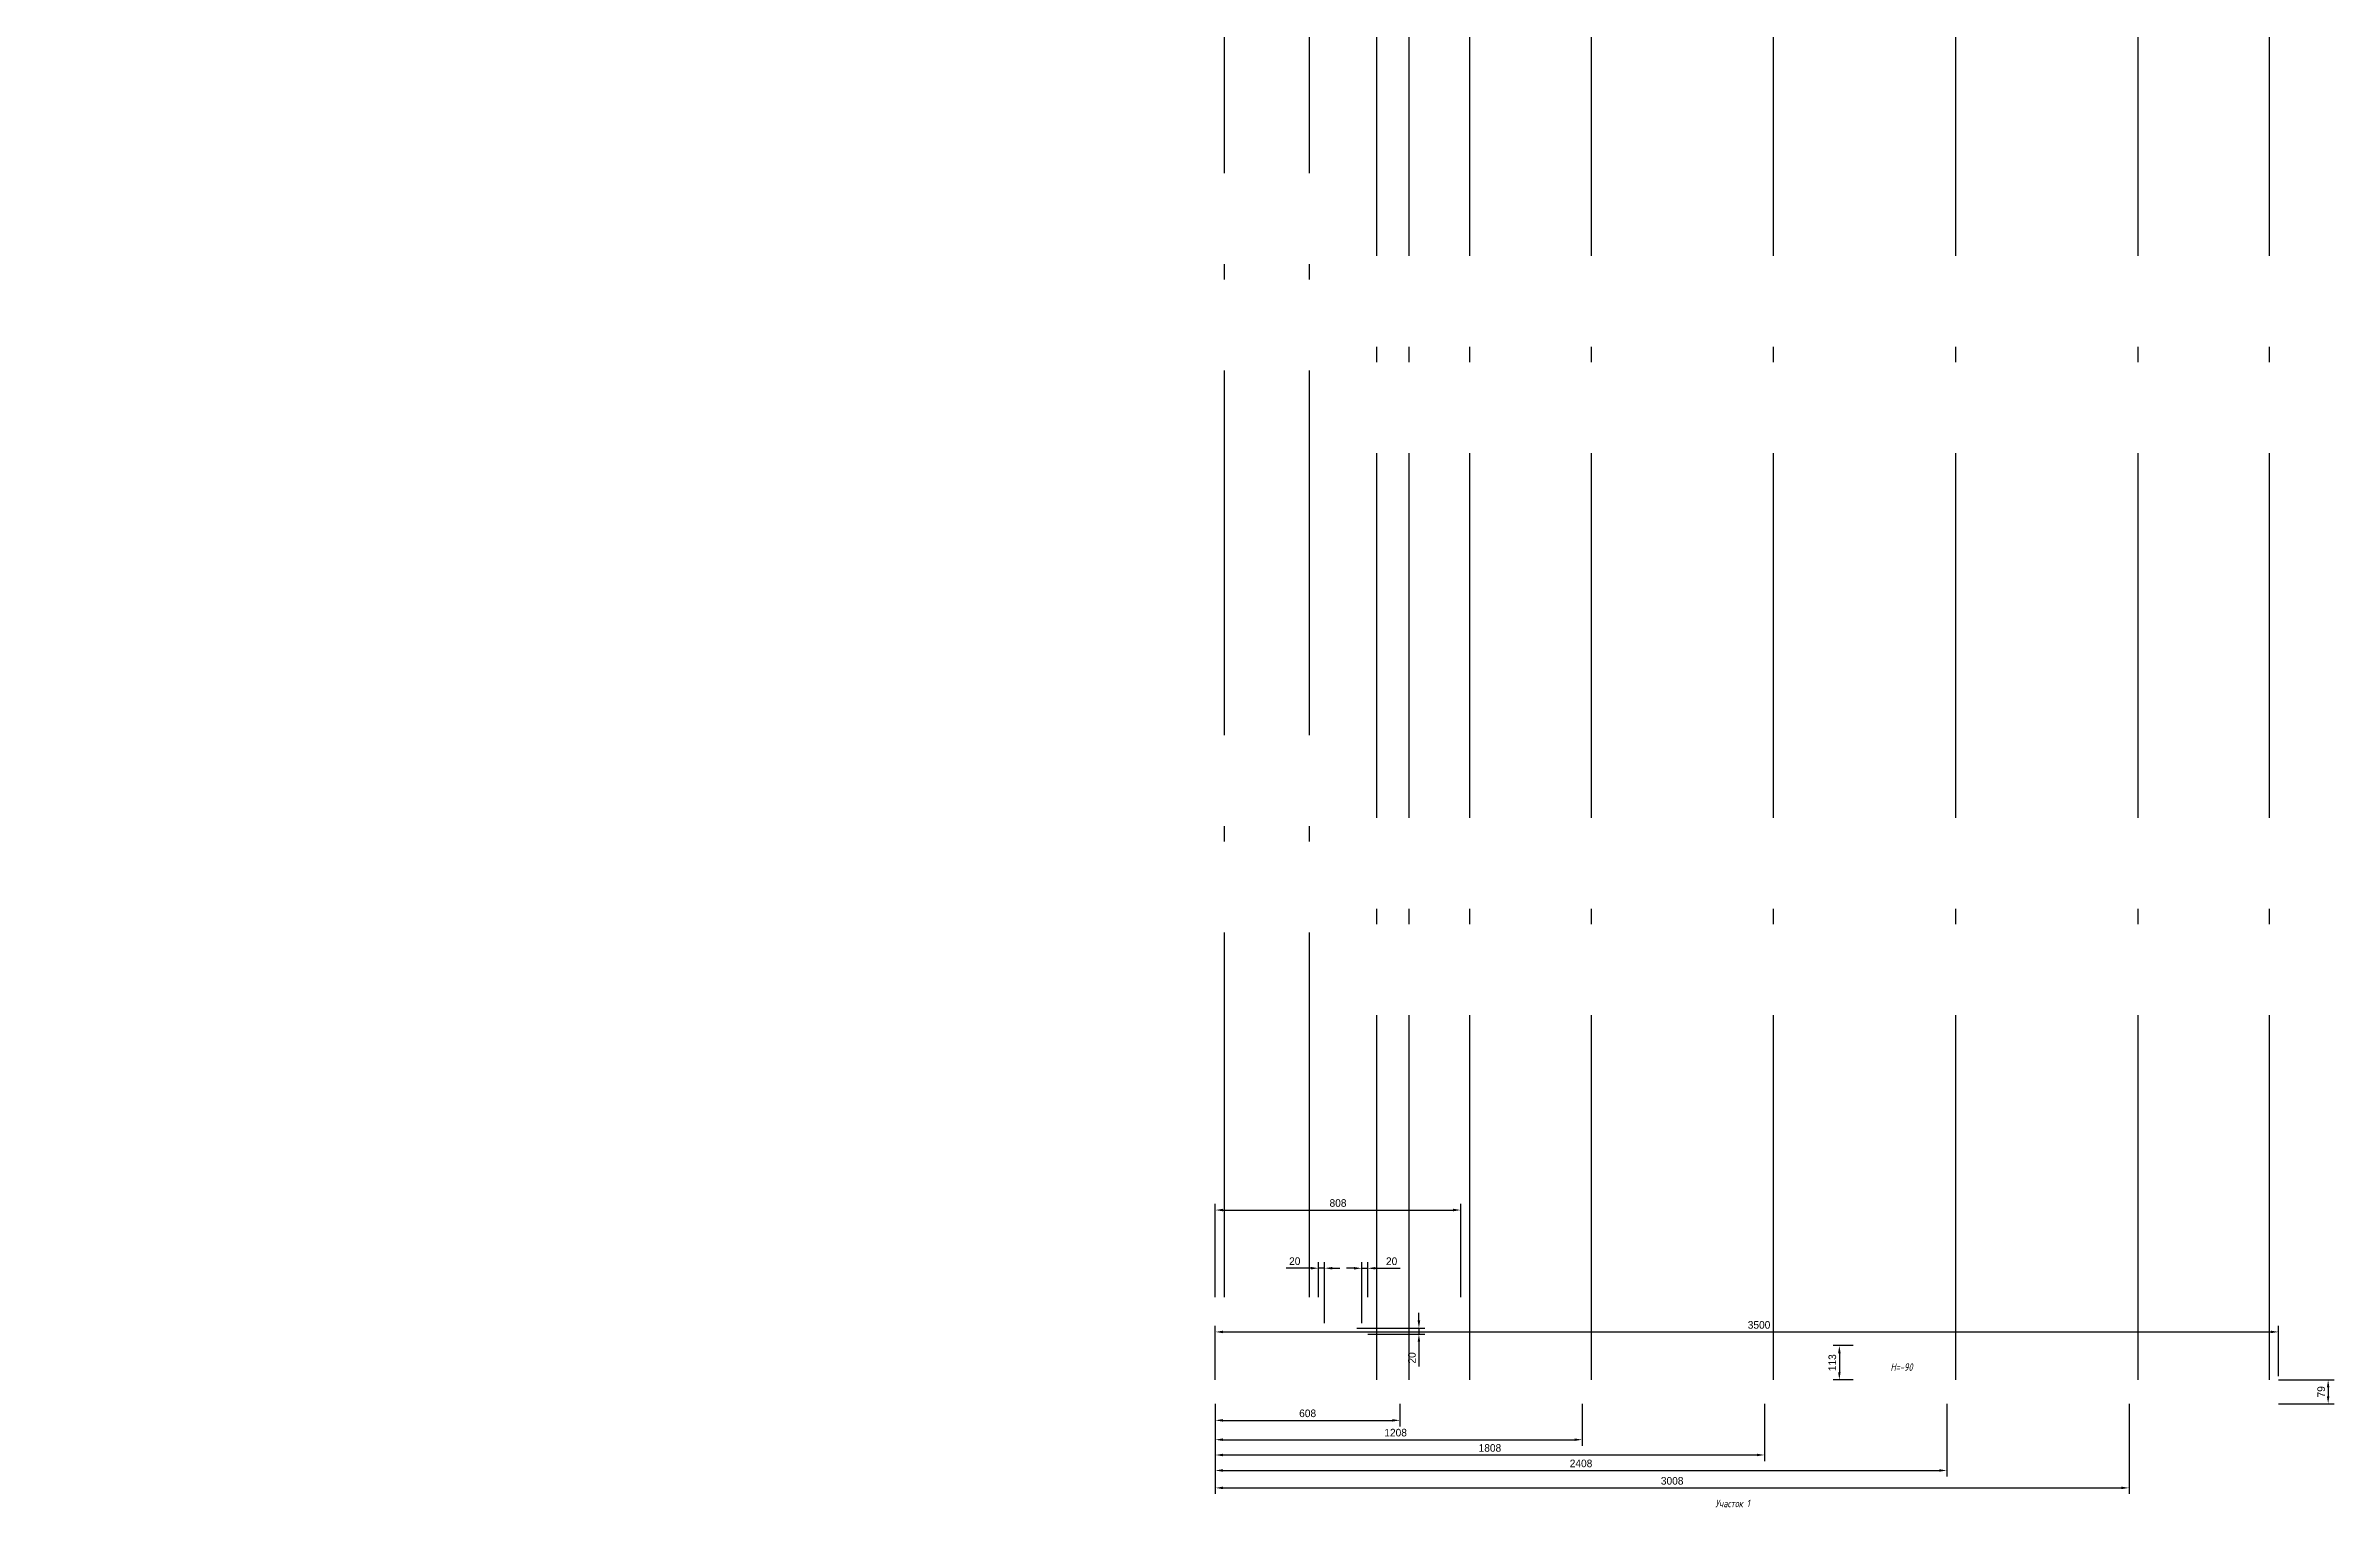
# Model space of a CAD drawing. Header units: millimetres. Extents: x -2432 to 12635, y -10135 to 32982.
# Drawn here: x 5101 to 12635, y 13738 to 18549 of the extents above; entities that cross this region are included whole.
import ezdxf
from ezdxf.enums import TextEntityAlignment as Align

# ---------------------------------------------------------------- set-up
doc = ezdxf.new("R2010")
doc.units = ezdxf.units.MM
doc.header["$PDMODE"] = 34
doc.header["$PDSIZE"] = 25
doc.linetypes.add('ACAD_ISO10W100', pattern=[18.5, 12, -3, 0.5, -3])
doc.layers.add('08 Размеры', color=7, linetype='Continuous')
doc.layers.add('100 noprint', color=1, linetype='Continuous', plot=False)
doc.styles.get("Standard").update_dxf_attribs({"font": 'Ubuntu-R.ttf'})
doc.styles.add('ГОСТ-ISOCPEUR', font='isocpeui.ttf', dxfattribs={"width": 0.8})
doc.dimstyles.new('ISO-25', dxfattribs={"dimtxt": 2.5, "dimasz": 2.5, "dimexe": 1.25, "dimexo": 0.625, "dimtad": 1, "dimtxsty": 'Standard', "dimcen": 2.5, "dimadec": 0, "dimazin": 0, "dimtfac": 1, "dimtmove": 0, "dimatfit": 3, "dimfxl": 1, "dimarcsym": 0})

# ---------------------------------------------------------------- blocks, each defined once
blk = doc.blocks.new('*D2093')
at = {"layer": '08 Размеры', "color": 0, "lineweight": -2}
for p, q in [((8951.2, 14157.6), (8951.2, 14335.3)), ((8976.2, 14315.3), (12426.2, 14315.3)), ((12451.2, 14170.1), (12451.2, 14335.3))]:
    blk.add_line(p, q, dxfattribs=at)
at = {"layer": '08 Размеры', "color": 0}
for points in [[(8976.2, 14319.4), (8976.2, 14311.1), (8951.2, 14315.3)], [(12426.2, 14311.1), (12426.2, 14319.4), (12451.2, 14315.3)]]:
    blk.add_solid(points, dxfattribs=at)
at = {"layer": 'Defpoints', "color": 0}
for p in [(12451.2, 14315.3), (12451.2, 14170.1), (8951.2, 14157.6)]:
    blk.add_point(p, dxfattribs=at)
at = {"layer": '08 Размеры', "color": 0, "insert": (10741.2, 14338.3), "char_height": 25, "attachment_point": 5}
blk.add_mtext('3500', dxfattribs=at)
blk = doc.blocks.new('*D2094')
at = {"layer": '08 Размеры', "color": 0, "lineweight": -2}
for p, q in [((11051.2, 14270.1), (10985.6, 14270.1)), ((11005.6, 14245.1), (11005.6, 14182.6)), ((11051.2, 14157.6), (10985.6, 14157.6))]:
    blk.add_line(p, q, dxfattribs=at)
at = {"layer": '08 Размеры', "color": 0}
for points in [[(11009.8, 14245.1), (11001.4, 14245.1), (11005.6, 14270.1)], [(11001.4, 14182.6), (11009.8, 14182.6), (11005.6, 14157.6)]]:
    blk.add_solid(points, dxfattribs=at)
at = {"layer": 'Defpoints', "color": 0}
for p in [(11051.2, 14270.1), (11005.6, 14157.6), (11051.2, 14157.6)]:
    blk.add_point(p, dxfattribs=at)
at = {"layer": '08 Размеры', "color": 0, "insert": (10982.5, 14213.9), "char_height": 25, "attachment_point": 5, "rotation": 90}
blk.add_mtext('113', dxfattribs=at)
blk = doc.blocks.new('*D2095')
at = {"layer": '08 Размеры', "color": 0, "lineweight": -2}
for p, q in [((12451.2, 14157.6), (12634.7, 14157.6)), ((12614.7, 14132.6), (12614.7, 14103.6)), ((12451.2, 14078.6), (12634.7, 14078.6))]:
    blk.add_line(p, q, dxfattribs=at)
at = {"layer": '08 Размеры', "color": 0}
for points in [[(12618.8, 14132.6), (12610.5, 14132.6), (12614.7, 14157.6)], [(12610.5, 14103.6), (12618.8, 14103.6), (12614.7, 14078.6)]]:
    blk.add_solid(points, dxfattribs=at)
at = {"layer": 'Defpoints', "color": 0}
for p in [(12451.2, 14157.6), (12451.2, 14078.6), (12614.7, 14078.6)]:
    blk.add_point(p, dxfattribs=at)
at = {"layer": '08 Размеры', "color": 0, "insert": (12591.8, 14118.1), "char_height": 25, "attachment_point": 5, "rotation": 90}
blk.add_mtext('79', dxfattribs=at)
blk = doc.blocks.new('*D2096')
at = {"layer": '08 Размеры', "color": 0, "lineweight": -2}
for p, q in [((8951.2, 14078.6), (8951.2, 14004.2)), ((8976.2, 14024.2), (9534.2, 14024.2)), ((9559.2, 14078.6), (9559.2, 14004.2))]:
    blk.add_line(p, q, dxfattribs=at)
at = {"layer": '08 Размеры', "color": 0}
for points in [[(8976.2, 14028.3), (8976.2, 14020), (8951.2, 14024.2)], [(9534.2, 14020), (9534.2, 14028.3), (9559.2, 14024.2)]]:
    blk.add_solid(points, dxfattribs=at)
at = {"layer": 'Defpoints', "color": 0}
for p in [(8951.2, 14078.6), (9559.2, 14078.6), (9559.2, 14024.2)]:
    blk.add_point(p, dxfattribs=at)
at = {"layer": '08 Размеры', "color": 0, "insert": (9255.2, 14047.2), "char_height": 25, "attachment_point": 5}
blk.add_mtext('608', dxfattribs=at)
blk = doc.blocks.new('*D2097')
at = {"layer": '08 Размеры', "color": 0, "lineweight": -2}
for p, q in [((8951.2, 14078.6), (8951.2, 13940.5)), ((10159.2, 14078.6), (10159.2, 13940.5)), ((8976.2, 13960.5), (10134.2, 13960.5))]:
    blk.add_line(p, q, dxfattribs=at)
at = {"layer": '08 Размеры', "color": 0}
for points in [[(8976.2, 13964.7), (8976.2, 13956.4), (8951.2, 13960.5)], [(10134.2, 13956.4), (10134.2, 13964.7), (10159.2, 13960.5)]]:
    blk.add_solid(points, dxfattribs=at)
at = {"layer": 'Defpoints', "color": 0}
for p in [(8951.2, 14078.6), (10159.2, 14078.6), (10159.2, 13960.5)]:
    blk.add_point(p, dxfattribs=at)
at = {"layer": '08 Размеры', "color": 0, "insert": (9544.8, 13983.6), "char_height": 25, "attachment_point": 5}
blk.add_mtext('1208', dxfattribs=at)
blk = doc.blocks.new('*D2098')
at = {"layer": '08 Размеры', "color": 0, "lineweight": -2}
for p, q in [((8951.2, 14078.6), (8951.2, 13890.2)), ((10759.2, 14078.6), (10759.2, 13890.2)), ((8976.2, 13910.2), (10734.2, 13910.2))]:
    blk.add_line(p, q, dxfattribs=at)
at = {"layer": '08 Размеры', "color": 0}
for points in [[(8976.2, 13914.3), (8976.2, 13906), (8951.2, 13910.2)], [(10734.2, 13906), (10734.2, 13914.3), (10759.2, 13910.2)]]:
    blk.add_solid(points, dxfattribs=at)
at = {"layer": 'Defpoints', "color": 0}
for p in [(8951.2, 14078.6), (10759.2, 14078.6), (10759.2, 13910.2)]:
    blk.add_point(p, dxfattribs=at)
at = {"layer": '08 Размеры', "color": 0, "insert": (9855.2, 13933.2), "char_height": 25, "attachment_point": 5}
blk.add_mtext('1808', dxfattribs=at)
blk = doc.blocks.new('*D2099')
at = {"layer": '08 Размеры', "color": 0, "lineweight": -2}
for p, q in [((8951.2, 14078.6), (8951.2, 13839.2)), ((11359.2, 14078.6), (11359.2, 13839.2)), ((8976.2, 13859.2), (11334.2, 13859.2))]:
    blk.add_line(p, q, dxfattribs=at)
at = {"layer": '08 Размеры', "color": 0}
for points in [[(8976.2, 13863.4), (8976.2, 13855), (8951.2, 13859.2)], [(11334.2, 13855), (11334.2, 13863.4), (11359.2, 13859.2)]]:
    blk.add_solid(points, dxfattribs=at)
at = {"layer": 'Defpoints', "color": 0}
for p in [(8951.2, 14078.6), (11359.2, 14078.6), (11359.2, 13859.2)]:
    blk.add_point(p, dxfattribs=at)
at = {"layer": '08 Размеры', "color": 0, "insert": (10155.2, 13882.3), "char_height": 25, "attachment_point": 5}
blk.add_mtext('2408', dxfattribs=at)
blk = doc.blocks.new('*D2100')
at = {"layer": '08 Размеры', "color": 0, "lineweight": -2}
for p, q in [((8951.2, 14078.6), (8951.2, 13781.9)), ((11959.2, 14078.6), (11959.2, 13781.9)), ((8976.2, 13801.9), (11934.2, 13801.9))]:
    blk.add_line(p, q, dxfattribs=at)
at = {"layer": '08 Размеры', "color": 0}
for points in [[(8976.2, 13806.1), (8976.2, 13797.7), (8951.2, 13801.9)], [(11934.2, 13797.7), (11934.2, 13806.1), (11959.2, 13801.9)]]:
    blk.add_solid(points, dxfattribs=at)
at = {"layer": 'Defpoints', "color": 0}
for p in [(8951.2, 14078.6), (11959.2, 14078.6), (11959.2, 13801.9)]:
    blk.add_point(p, dxfattribs=at)
at = {"layer": '08 Размеры', "color": 0, "insert": (10455.2, 13824.9), "char_height": 25, "attachment_point": 5}
blk.add_mtext('3008', dxfattribs=at)
blk = doc.blocks.new('*D2109')
at = {"layer": '08 Размеры', "color": 0, "lineweight": -2}
for p, q in [((9291.2, 14430.1), (9291.2, 14545.1)), ((9311.2, 14344.1), (9311.2, 14545.1)), ((9266.2, 14525.1), (9184.4, 14525.1)), ((9311.2, 14525.1), (9291.2, 14525.1)), ((9336.2, 14525.1), (9361.2, 14525.1))]:
    blk.add_line(p, q, dxfattribs=at)
at = {"layer": '08 Размеры', "color": 0}
for points in [[(9266.2, 14520.9), (9266.2, 14529.2), (9291.2, 14525.1)], [(9336.2, 14529.2), (9336.2, 14520.9), (9311.2, 14525.1)]]:
    blk.add_solid(points, dxfattribs=at)
at = {"layer": 'Defpoints', "color": 0}
for p in [(9291.2, 14525.1), (9291.2, 14430.1), (9311.2, 14344.1)]:
    blk.add_point(p, dxfattribs=at)
at = {"layer": '08 Размеры', "color": 0, "insert": (9212.8, 14548.1), "char_height": 25, "attachment_point": 5}
blk.add_mtext('20', dxfattribs=at)
blk = doc.blocks.new('*D2110')
at = {"layer": '08 Размеры', "color": 0, "lineweight": -2}
for p, q in [((9433.2, 14344.1), (9433.2, 14544.8)), ((9453.2, 14430.1), (9453.2, 14544.8)), ((9408.2, 14524.8), (9383.2, 14524.8)), ((9433.2, 14524.8), (9453.2, 14524.8)), ((9478.2, 14524.8), (9560.1, 14524.8))]:
    blk.add_line(p, q, dxfattribs=at)
at = {"layer": '08 Размеры', "color": 0}
for points in [[(9408.2, 14520.7), (9408.2, 14529), (9433.2, 14524.8)], [(9478.2, 14529), (9478.2, 14520.7), (9453.2, 14524.8)]]:
    blk.add_solid(points, dxfattribs=at)
at = {"layer": 'Defpoints', "color": 0}
for p in [(9453.2, 14524.8), (9453.2, 14430.1), (9433.2, 14344.1)]:
    blk.add_point(p, dxfattribs=at)
at = {"layer": '08 Размеры', "color": 0, "insert": (9531.7, 14547.9), "char_height": 25, "attachment_point": 5}
blk.add_mtext('20', dxfattribs=at)
blk = doc.blocks.new('*D2111')
at = {"layer": '08 Размеры', "color": 0, "lineweight": -2}
for p, q in [((9417.2, 14328.1), (9641.5, 14328.1)), ((9621.5, 14353.1), (9621.5, 14378.1)), ((9621.5, 14328.1), (9621.5, 14308.1)), ((9453.2, 14308.1), (9641.5, 14308.1)), ((9621.5, 14283.1), (9621.5, 14201.2))]:
    blk.add_line(p, q, dxfattribs=at)
at = {"layer": '08 Размеры', "color": 0}
for points in [[(9617.3, 14353.1), (9625.7, 14353.1), (9621.5, 14328.1)], [(9625.7, 14283.1), (9617.3, 14283.1), (9621.5, 14308.1)]]:
    blk.add_solid(points, dxfattribs=at)
at = {"layer": 'Defpoints', "color": 0}
for p in [(9417.2, 14328.1), (9453.2, 14308.1), (9621.5, 14308.1)]:
    blk.add_point(p, dxfattribs=at)
at = {"layer": '08 Размеры', "color": 0, "insert": (9598.5, 14229.7), "char_height": 25, "attachment_point": 5, "rotation": 90}
blk.add_mtext('20', dxfattribs=at)
blk = doc.blocks.new('*D2113')
at = {"layer": '08 Размеры', "color": 0, "lineweight": -2}
for p, q in [((8951.2, 14430.1), (8951.2, 14736.5)), ((8976.2, 14716.5), (9734.2, 14716.5)), ((9759.2, 14430.1), (9759.2, 14736.5))]:
    blk.add_line(p, q, dxfattribs=at)
at = {"layer": '08 Размеры', "color": 0}
for points in [[(8976.2, 14720.7), (8976.2, 14712.4), (8951.2, 14716.5)], [(9734.2, 14712.4), (9734.2, 14720.7), (9759.2, 14716.5)]]:
    blk.add_solid(points, dxfattribs=at)
at = {"layer": 'Defpoints', "color": 0}
for p in [(9759.2, 14716.5), (8951.2, 14430.1), (9759.2, 14430.1)]:
    blk.add_point(p, dxfattribs=at)
at = {"layer": '08 Размеры', "color": 0, "insert": (9355.2, 14739.6), "char_height": 25, "attachment_point": 5}
blk.add_mtext('808', dxfattribs=at)

msp = doc.modelspace()

# ---------------------------------------------------------------- linework, layer by layer
at = {"layer": '100 noprint', "color": 1, "linetype": 'ACAD_ISO10W100', "lineweight": -2, "ltscale": 100, "flags": 128}
for points in [[(8981.2, 14430.1), (8981.2, 27275.1, 1), (-2432.2, 27275.1)], [(9261.2, 14430.1), (9261.2, 27275.1, 1), (-2152.2, 27275.1)], [(9483.2, 14157.6), (9483.2, 27275.1, 1), (-1930.2, 27275.1)], [(9589.2, 14157.6), (9589.2, 27275.1, 1), (-1824.2, 27275.1)], [(9789.2, 14157.6), (9789.2, 27275.1, 1), (-1624.2, 27275.1)], [(10189.2, 14157.6), (10189.2, 27275.1, 1), (-1224.2, 27275.1)], [(10789.2, 14157.6), (10789.2, 27275.1, 1), (-624.2, 27275.1)], [(11389.2, 14157.6), (11389.2, 27275.1, 1), (-24.2, 27275.1)], [(11989.2, 14157.6), (11989.2, 27275.1, 1), (575.8, 27275.1)], [(12421.2, 14157.6), (12421.2, 27275.1, 1), (1007.8, 27275.1)]]:
    msp.add_lwpolyline(points, format="xyb", dxfattribs=at)

# ---------------------------------------------------------------- texts
at = {"layer": '08 Размеры', "style": 'ГОСТ-ISOCPEUR', "width": 0.8}
for s, p in [('H=-90', (11210.6, 14199.4)), ('Участок 1', (10654.1, 13750.7))]:
    msp.add_text(s, height=25, dxfattribs=at).set_placement(p, align=Align.MIDDLE)

# ---------------------------------------------------------------- dimensions: what is measured, and where the dimension line sits
at = {"layer": '08 Размеры'}
for base, p1, p2, picture, middle in [((9759.2, 14716.5), (8951.2, 14430.1), (9759.2, 14430.1), '*D2113', (9355.2, 14739.6)), ((9291.2, 14525.1), (9311.2, 14344.1), (9291.2, 14430.1), '*D2109', (9212.8, 14548.1)), ((9453.2, 14524.8), (9433.2, 14344.1), (9453.2, 14430.1), '*D2110', (9531.7, 14547.9))]:
    dim = msp.add_linear_dim(base=base, p1=p1, p2=p2, dimstyle='ISO-25', override={"dimtxt": 25, "dimasz": 25, "dimexe": 20, "dimexo": 0, "dimgap": 10, "dimdec": 0}, dxfattribs=at)
    dim.commit()
    dim.dimension.update_dxf_attribs({"geometry": picture, "text_midpoint": middle})
at = {"layer": '08 Размеры', "color": 5}
dim = msp.add_linear_dim(base=(12451.2, 14315.3), p1=(8951.2, 14157.6), p2=(12451.2, 14170.1), dimstyle='ISO-25', override={"dimtxt": 25, "dimasz": 25, "dimexe": 20, "dimexo": 0, "dimgap": 10, "dimdec": 0}, dxfattribs=at)
dim.commit()
dim.dimension.update_dxf_attribs({"geometry": '*D2093', "text_midpoint": (10741.2, 14315.3), "dimtype": 160})
at = {"layer": '08 Размеры'}
for base, p1, p2, picture, middle in [((9621.5, 14308.1), (9417.2, 14328.1), (9453.2, 14308.1), '*D2111', (9598.5, 14229.7)), ((11005.6058341, 14157.6152621), (11051.2344026, 14270.1152621), (11051.2344026, 14157.6152621), '*D2094', (10982.546671, 14213.8652621)), ((12614.7, 14078.6), (12451.2, 14157.6), (12451.2, 14078.6), '*D2095', (12591.8, 14118.1))]:
    dim = msp.add_linear_dim(base=base, p1=p1, p2=p2, angle=90, dimstyle='ISO-25', override={"dimtxt": 25, "dimasz": 25, "dimexe": 20, "dimexo": 0, "dimgap": 10, "dimdec": 0}, dxfattribs=at)
    dim.commit()
    dim.dimension.update_dxf_attribs({"geometry": picture, "text_midpoint": middle})
for base, p2, picture, middle in [((9559.2, 14024.2), (9559.2, 14078.6), '*D2096', (9255.2, 14024.2)), ((10159.2, 13960.5), (10159.2, 14078.6), '*D2097', (9544.8, 13960.5)), ((10759.2, 13910.2), (10759.2, 14078.6), '*D2098', (9855.2, 13910.2)), ((11359.2, 13859.2), (11359.2, 14078.6), '*D2099', (10155.2, 13859.2)), ((11959.2, 13801.9), (11959.2, 14078.6), '*D2100', (10455.2, 13801.9))]:
    dim = msp.add_linear_dim(base=base, p1=(8951.2, 14078.6), p2=p2, dimstyle='ISO-25', override={"dimtxt": 25, "dimasz": 25, "dimexe": 20, "dimexo": 0, "dimgap": 10, "dimdec": 0}, dxfattribs=at)
    dim.commit()
    dim.dimension.update_dxf_attribs({"geometry": picture, "text_midpoint": middle, "dimtype": 160})

doc.saveas('drawing.dxf')
